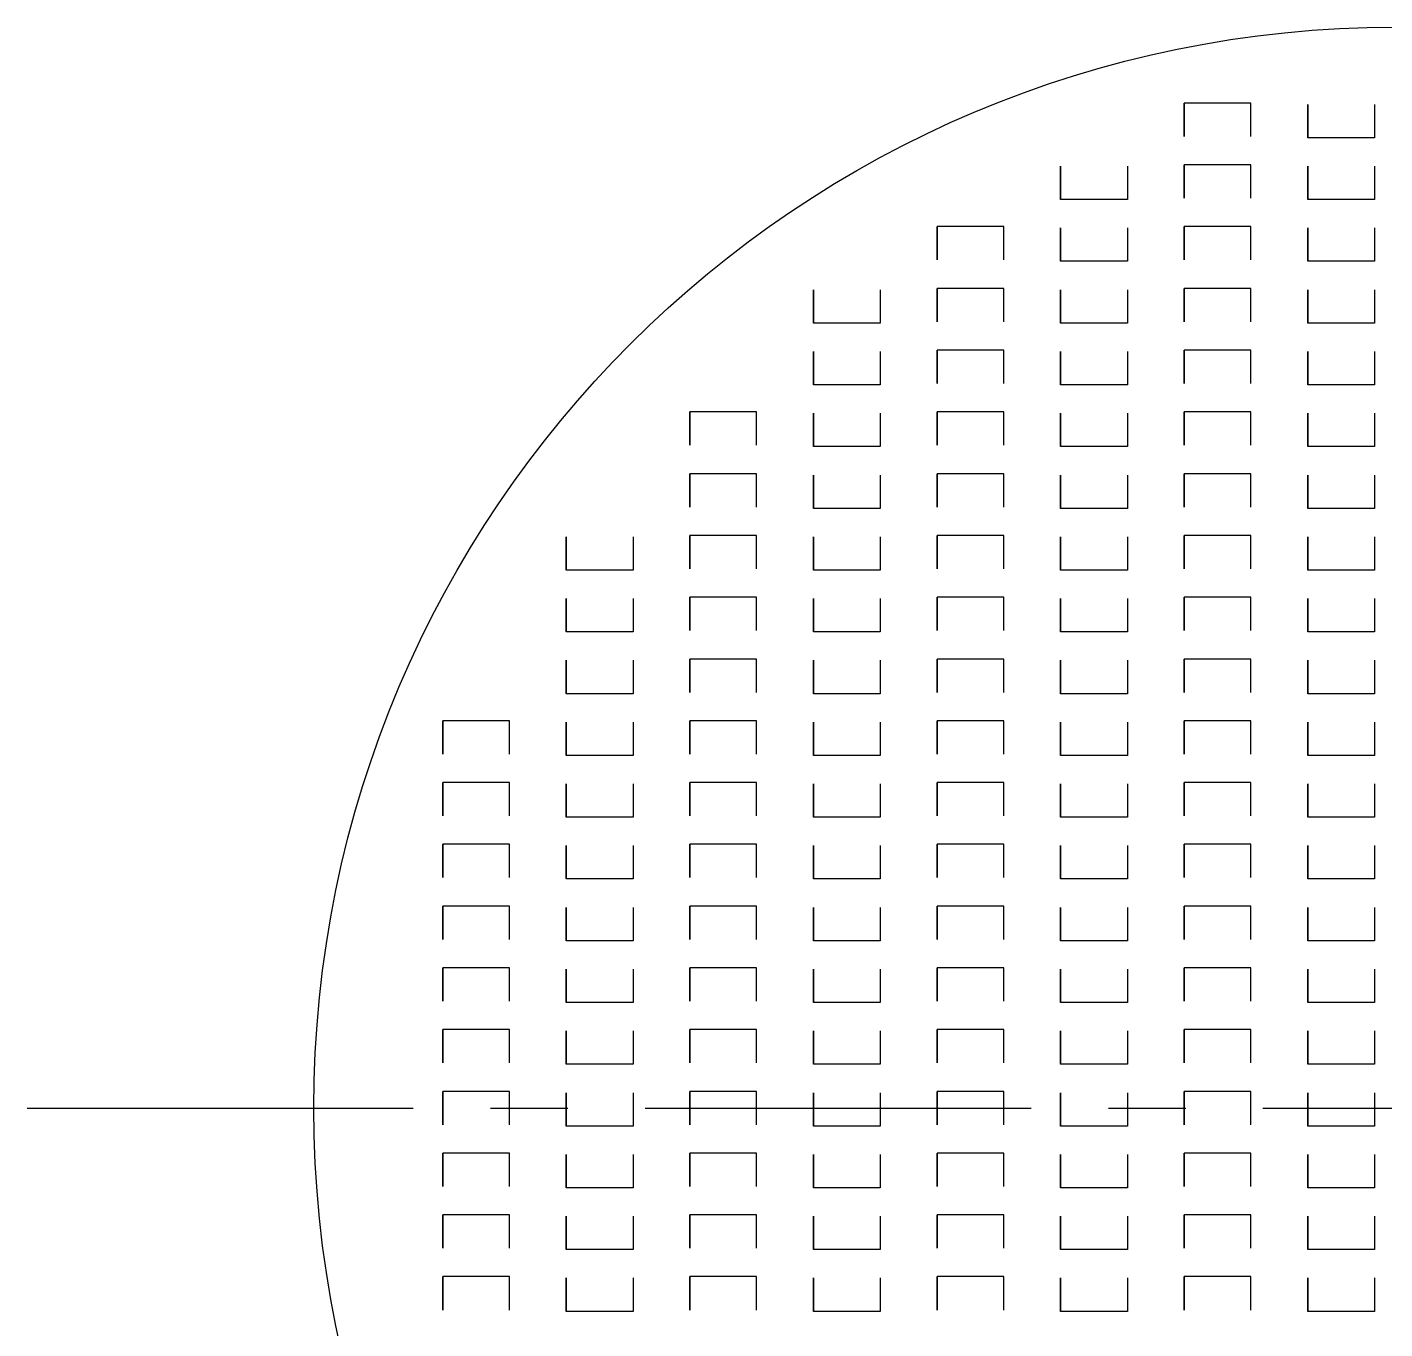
# Model space of a CAD drawing. Header units: inches. Extents: x -3009 to -2355, y -2780 to -1953.
# Drawn here: x -2722.66 to -2678.71, y -2371.56 to -2329.41 of the extents above; entities that cross this region are included whole.
import ezdxf

# ---------------------------------------------------------------- set-up
doc = ezdxf.new("R2010")
doc.units = ezdxf.units.IN
doc.header["$MEASUREMENT"] = 0
doc.linetypes.add('CENTER', pattern=[2, 1.25, -0.25, 0.25, -0.25])
for name, color, linetype, lineweight in [('中心线', 1, 'CENTER', 25), ('内件', 150, 'Continuous', 25), ('设备轮廓', 7, 'Continuous', 25)]:
    doc.layers.add(name, color=color, linetype=linetype, lineweight=lineweight)

msp = doc.modelspace()

# ---------------------------------------------------------------- linework, layer by layer
at = {"layer": '中心线', "ltscale": 10}
msp.add_line((-2722.65546, -2364.41359), (-2634.09132, -2364.41359), dxfattribs=at)
at = {"layer": '内件', "ltscale": 10}
for p, q in [((-2683.04333, -2331.87359), (-2685.20333, -2331.87359)), ((-2685.20333, -2331.87359), (-2685.20333, -2332.95359)), ((-2685.20333, -2332.95359), (-2685.20333, -2331.87359)), ((-2683.04333, -2332.95359), (-2683.04333, -2331.87359)), ((-2681.20333, -2332.99657), (-2681.20333, -2331.91657)), ((-2681.20333, -2331.91657), (-2681.20333, -2332.99657)), ((-2679.04333, -2331.91657), (-2679.04333, -2332.99657)), ((-2679.04333, -2332.99657), (-2681.20333, -2332.99657)), ((-2689.20333, -2334.99657), (-2689.20333, -2333.91657)), ((-2689.20333, -2333.91657), (-2689.20333, -2334.99657)), ((-2687.04333, -2333.91657), (-2687.04333, -2334.99657)), ((-2683.04333, -2333.87359), (-2685.20333, -2333.87359)), ((-2685.20333, -2333.87359), (-2685.20333, -2334.95359)), ((-2685.20333, -2334.95359), (-2685.20333, -2333.87359)), ((-2683.04333, -2334.95359), (-2683.04333, -2333.87359)), ((-2681.20333, -2334.99657), (-2681.20333, -2333.91657)), ((-2681.20333, -2333.91657), (-2681.20333, -2334.99657)), ((-2679.04333, -2333.91657), (-2679.04333, -2334.99657)), ((-2687.04333, -2334.99657), (-2689.20333, -2334.99657)), ((-2679.04333, -2334.99657), (-2681.20333, -2334.99657)), ((-2691.04333, -2335.87359), (-2693.20333, -2335.87359)), ((-2693.20333, -2335.87359), (-2693.20333, -2336.95359)), ((-2693.20333, -2336.95359), (-2693.20333, -2335.87359)), ((-2691.04333, -2336.95359), (-2691.04333, -2335.87359)), ((-2689.20333, -2336.99657), (-2689.20333, -2335.91657)), ((-2689.20333, -2335.91657), (-2689.20333, -2336.99657)), ((-2687.04333, -2335.91657), (-2687.04333, -2336.99657)), ((-2683.04333, -2335.87359), (-2685.20333, -2335.87359)), ((-2685.20333, -2335.87359), (-2685.20333, -2336.95359)), ((-2685.20333, -2336.95359), (-2685.20333, -2335.87359)), ((-2683.04333, -2336.95359), (-2683.04333, -2335.87359)), ((-2681.20333, -2336.99657), (-2681.20333, -2335.91657)), ((-2681.20333, -2335.91657), (-2681.20333, -2336.99657)), ((-2679.04333, -2335.91657), (-2679.04333, -2336.99657)), ((-2687.04333, -2336.99657), (-2689.20333, -2336.99657)), ((-2679.04333, -2336.99657), (-2681.20333, -2336.99657)), ((-2697.20333, -2338.99657), (-2697.20333, -2337.91657)), ((-2697.20333, -2337.91657), (-2697.20333, -2338.99657)), ((-2695.04333, -2337.91657), (-2695.04333, -2338.99657)), ((-2691.04333, -2337.87359), (-2693.20333, -2337.87359)), ((-2693.20333, -2337.87359), (-2693.20333, -2338.95359)), ((-2693.20333, -2338.95359), (-2693.20333, -2337.87359)), ((-2691.04333, -2338.95359), (-2691.04333, -2337.87359)), ((-2689.20333, -2338.99657), (-2689.20333, -2337.91657)), ((-2689.20333, -2337.91657), (-2689.20333, -2338.99657)), ((-2687.04333, -2337.91657), (-2687.04333, -2338.99657)), ((-2683.04333, -2337.87359), (-2685.20333, -2337.87359)), ((-2685.20333, -2337.87359), (-2685.20333, -2338.95359)), ((-2685.20333, -2338.95359), (-2685.20333, -2337.87359)), ((-2683.04333, -2338.95359), (-2683.04333, -2337.87359)), ((-2681.20333, -2338.99657), (-2681.20333, -2337.91657)), ((-2681.20333, -2337.91657), (-2681.20333, -2338.99657)), ((-2679.04333, -2337.91657), (-2679.04333, -2338.99657)), ((-2695.04333, -2338.99657), (-2697.20333, -2338.99657)), ((-2687.04333, -2338.99657), (-2689.20333, -2338.99657)), ((-2679.04333, -2338.99657), (-2681.20333, -2338.99657)), ((-2697.20333, -2340.99657), (-2697.20333, -2339.91657)), ((-2697.20333, -2339.91657), (-2697.20333, -2340.99657)), ((-2695.04333, -2339.91657), (-2695.04333, -2340.99657)), ((-2691.04333, -2339.87359), (-2693.20333, -2339.87359)), ((-2693.20333, -2339.87359), (-2693.20333, -2340.95359)), ((-2693.20333, -2340.95359), (-2693.20333, -2339.87359)), ((-2691.04333, -2340.95359), (-2691.04333, -2339.87359)), ((-2689.20333, -2340.99657), (-2689.20333, -2339.91657)), ((-2689.20333, -2339.91657), (-2689.20333, -2340.99657)), ((-2687.04333, -2339.91657), (-2687.04333, -2340.99657)), ((-2683.04333, -2339.87359), (-2685.20333, -2339.87359)), ((-2685.20333, -2339.87359), (-2685.20333, -2340.95359)), ((-2685.20333, -2340.95359), (-2685.20333, -2339.87359)), ((-2683.04333, -2340.95359), (-2683.04333, -2339.87359)), ((-2681.20333, -2340.99657), (-2681.20333, -2339.91657)), ((-2681.20333, -2339.91657), (-2681.20333, -2340.99657)), ((-2679.04333, -2339.91657), (-2679.04333, -2340.99657)), ((-2695.04333, -2340.99657), (-2697.20333, -2340.99657)), ((-2687.04333, -2340.99657), (-2689.20333, -2340.99657)), ((-2679.04333, -2340.99657), (-2681.20333, -2340.99657)), ((-2699.04333, -2341.87359), (-2701.20333, -2341.87359)), ((-2701.20333, -2341.87359), (-2701.20333, -2342.95359)), ((-2701.20333, -2342.95359), (-2701.20333, -2341.87359)), ((-2699.04333, -2342.95359), (-2699.04333, -2341.87359)), ((-2697.20333, -2342.99657), (-2697.20333, -2341.91657)), ((-2697.20333, -2341.91657), (-2697.20333, -2342.99657)), ((-2695.04333, -2341.91657), (-2695.04333, -2342.99657)), ((-2691.04333, -2341.87359), (-2693.20333, -2341.87359)), ((-2693.20333, -2341.87359), (-2693.20333, -2342.95359)), ((-2693.20333, -2342.95359), (-2693.20333, -2341.87359)), ((-2691.04333, -2342.95359), (-2691.04333, -2341.87359)), ((-2689.20333, -2342.99657), (-2689.20333, -2341.91657)), ((-2689.20333, -2341.91657), (-2689.20333, -2342.99657)), ((-2687.04333, -2341.91657), (-2687.04333, -2342.99657)), ((-2683.04333, -2341.87359), (-2685.20333, -2341.87359)), ((-2685.20333, -2341.87359), (-2685.20333, -2342.95359)), ((-2685.20333, -2342.95359), (-2685.20333, -2341.87359)), ((-2683.04333, -2342.95359), (-2683.04333, -2341.87359)), ((-2681.20333, -2342.99657), (-2681.20333, -2341.91657)), ((-2681.20333, -2341.91657), (-2681.20333, -2342.99657)), ((-2679.04333, -2341.91657), (-2679.04333, -2342.99657)), ((-2695.04333, -2342.99657), (-2697.20333, -2342.99657)), ((-2687.04333, -2342.99657), (-2689.20333, -2342.99657)), ((-2679.04333, -2342.99657), (-2681.20333, -2342.99657)), ((-2699.04333, -2343.87359), (-2701.20333, -2343.87359)), ((-2701.20333, -2343.87359), (-2701.20333, -2344.95359)), ((-2701.20333, -2344.95359), (-2701.20333, -2343.87359)), ((-2699.04333, -2344.95359), (-2699.04333, -2343.87359)), ((-2697.20333, -2344.99657), (-2697.20333, -2343.91657)), ((-2697.20333, -2343.91657), (-2697.20333, -2344.99657)), ((-2695.04333, -2343.91657), (-2695.04333, -2344.99657)), ((-2691.04333, -2343.87359), (-2693.20333, -2343.87359)), ((-2693.20333, -2343.87359), (-2693.20333, -2344.95359)), ((-2693.20333, -2344.95359), (-2693.20333, -2343.87359)), ((-2691.04333, -2344.95359), (-2691.04333, -2343.87359)), ((-2689.20333, -2344.99657), (-2689.20333, -2343.91657)), ((-2689.20333, -2343.91657), (-2689.20333, -2344.99657)), ((-2687.04333, -2343.91657), (-2687.04333, -2344.99657)), ((-2683.04333, -2343.87359), (-2685.20333, -2343.87359)), ((-2685.20333, -2343.87359), (-2685.20333, -2344.95359)), ((-2685.20333, -2344.95359), (-2685.20333, -2343.87359)), ((-2683.04333, -2344.95359), (-2683.04333, -2343.87359)), ((-2681.20333, -2344.99657), (-2681.20333, -2343.91657)), ((-2681.20333, -2343.91657), (-2681.20333, -2344.99657)), ((-2679.04333, -2343.91657), (-2679.04333, -2344.99657)), ((-2695.04333, -2344.99657), (-2697.20333, -2344.99657)), ((-2687.04333, -2344.99657), (-2689.20333, -2344.99657)), ((-2679.04333, -2344.99657), (-2681.20333, -2344.99657)), ((-2699.04333, -2345.87359), (-2701.20333, -2345.87359)), ((-2701.20333, -2345.87359), (-2701.20333, -2346.95359)), ((-2701.20333, -2346.95359), (-2701.20333, -2345.87359)), ((-2699.04333, -2346.95359), (-2699.04333, -2345.87359)), ((-2691.04333, -2345.87359), (-2693.20333, -2345.87359)), ((-2693.20333, -2345.87359), (-2693.20333, -2346.95359)), ((-2693.20333, -2346.95359), (-2693.20333, -2345.87359)), ((-2691.04333, -2346.95359), (-2691.04333, -2345.87359)), ((-2683.04333, -2345.87359), (-2685.20333, -2345.87359)), ((-2685.20333, -2345.87359), (-2685.20333, -2346.95359)), ((-2685.20333, -2346.95359), (-2685.20333, -2345.87359)), ((-2683.04333, -2346.95359), (-2683.04333, -2345.87359)), ((-2705.20333, -2346.99657), (-2705.20333, -2345.91657)), ((-2705.20333, -2345.91657), (-2705.20333, -2346.99657)), ((-2703.04333, -2345.91657), (-2703.04333, -2346.99657)), ((-2697.20333, -2346.99657), (-2697.20333, -2345.91657)), ((-2697.20333, -2345.91657), (-2697.20333, -2346.99657)), ((-2695.04333, -2345.91657), (-2695.04333, -2346.99657)), ((-2689.20333, -2346.99657), (-2689.20333, -2345.91657)), ((-2689.20333, -2345.91657), (-2689.20333, -2346.99657)), ((-2687.04333, -2345.91657), (-2687.04333, -2346.99657)), ((-2681.20333, -2346.99657), (-2681.20333, -2345.91657)), ((-2681.20333, -2345.91657), (-2681.20333, -2346.99657)), ((-2679.04333, -2345.91657), (-2679.04333, -2346.99657)), ((-2703.04333, -2346.99657), (-2705.20333, -2346.99657)), ((-2695.04333, -2346.99657), (-2697.20333, -2346.99657)), ((-2687.04333, -2346.99657), (-2689.20333, -2346.99657)), ((-2679.04333, -2346.99657), (-2681.20333, -2346.99657)), ((-2705.20333, -2348.99657), (-2705.20333, -2347.91657)), ((-2705.20333, -2347.91657), (-2705.20333, -2348.99657)), ((-2703.04333, -2347.91657), (-2703.04333, -2348.99657)), ((-2699.04333, -2347.87359), (-2701.20333, -2347.87359)), ((-2701.20333, -2347.87359), (-2701.20333, -2348.95359)), ((-2701.20333, -2348.95359), (-2701.20333, -2347.87359)), ((-2699.04333, -2348.95359), (-2699.04333, -2347.87359)), ((-2697.20333, -2348.99657), (-2697.20333, -2347.91657)), ((-2697.20333, -2347.91657), (-2697.20333, -2348.99657)), ((-2695.04333, -2347.91657), (-2695.04333, -2348.99657)), ((-2691.04333, -2347.87359), (-2693.20333, -2347.87359)), ((-2693.20333, -2347.87359), (-2693.20333, -2348.95359)), ((-2693.20333, -2348.95359), (-2693.20333, -2347.87359)), ((-2691.04333, -2348.95359), (-2691.04333, -2347.87359)), ((-2689.20333, -2348.99657), (-2689.20333, -2347.91657)), ((-2689.20333, -2347.91657), (-2689.20333, -2348.99657)), ((-2687.04333, -2347.91657), (-2687.04333, -2348.99657)), ((-2683.04333, -2347.87359), (-2685.20333, -2347.87359)), ((-2685.20333, -2347.87359), (-2685.20333, -2348.95359)), ((-2685.20333, -2348.95359), (-2685.20333, -2347.87359)), ((-2683.04333, -2348.95359), (-2683.04333, -2347.87359)), ((-2681.20333, -2348.99657), (-2681.20333, -2347.91657)), ((-2681.20333, -2347.91657), (-2681.20333, -2348.99657)), ((-2679.04333, -2347.91657), (-2679.04333, -2348.99657)), ((-2703.04333, -2348.99657), (-2705.20333, -2348.99657)), ((-2695.04333, -2348.99657), (-2697.20333, -2348.99657)), ((-2687.04333, -2348.99657), (-2689.20333, -2348.99657)), ((-2679.04333, -2348.99657), (-2681.20333, -2348.99657)), ((-2705.20333, -2350.99657), (-2705.20333, -2349.91657)), ((-2705.20333, -2349.91657), (-2705.20333, -2350.99657)), ((-2703.04333, -2349.91657), (-2703.04333, -2350.99657)), ((-2699.04333, -2349.87359), (-2701.20333, -2349.87359)), ((-2701.20333, -2349.87359), (-2701.20333, -2350.95359)), ((-2701.20333, -2350.95359), (-2701.20333, -2349.87359)), ((-2699.04333, -2350.95359), (-2699.04333, -2349.87359)), ((-2697.20333, -2350.99657), (-2697.20333, -2349.91657)), ((-2697.20333, -2349.91657), (-2697.20333, -2350.99657)), ((-2695.04333, -2349.91657), (-2695.04333, -2350.99657)), ((-2691.04333, -2349.87359), (-2693.20333, -2349.87359)), ((-2693.20333, -2349.87359), (-2693.20333, -2350.95359)), ((-2693.20333, -2350.95359), (-2693.20333, -2349.87359)), ((-2691.04333, -2350.95359), (-2691.04333, -2349.87359)), ((-2689.20333, -2350.99657), (-2689.20333, -2349.91657)), ((-2689.20333, -2349.91657), (-2689.20333, -2350.99657)), ((-2687.04333, -2349.91657), (-2687.04333, -2350.99657)), ((-2683.04333, -2349.87359), (-2685.20333, -2349.87359)), ((-2685.20333, -2349.87359), (-2685.20333, -2350.95359)), ((-2685.20333, -2350.95359), (-2685.20333, -2349.87359)), ((-2683.04333, -2350.95359), (-2683.04333, -2349.87359)), ((-2681.20333, -2350.99657), (-2681.20333, -2349.91657)), ((-2681.20333, -2349.91657), (-2681.20333, -2350.99657)), ((-2679.04333, -2349.91657), (-2679.04333, -2350.99657)), ((-2703.04333, -2350.99657), (-2705.20333, -2350.99657)), ((-2695.04333, -2350.99657), (-2697.20333, -2350.99657)), ((-2687.04333, -2350.99657), (-2689.20333, -2350.99657)), ((-2679.04333, -2350.99657), (-2681.20333, -2350.99657)), ((-2707.04333, -2351.87359), (-2709.20333, -2351.87359)), ((-2709.20333, -2351.87359), (-2709.20333, -2352.95359)), ((-2709.20333, -2352.95359), (-2709.20333, -2351.87359)), ((-2707.04333, -2352.95359), (-2707.04333, -2351.87359)), ((-2705.20333, -2352.99657), (-2705.20333, -2351.91657)), ((-2705.20333, -2351.91657), (-2705.20333, -2352.99657)), ((-2703.04333, -2351.91657), (-2703.04333, -2352.99657)), ((-2699.04333, -2351.87359), (-2701.20333, -2351.87359)), ((-2701.20333, -2351.87359), (-2701.20333, -2352.95359)), ((-2701.20333, -2352.95359), (-2701.20333, -2351.87359)), ((-2699.04333, -2352.95359), (-2699.04333, -2351.87359)), ((-2697.20333, -2352.99657), (-2697.20333, -2351.91657)), ((-2697.20333, -2351.91657), (-2697.20333, -2352.99657)), ((-2695.04333, -2351.91657), (-2695.04333, -2352.99657)), ((-2691.04333, -2351.87359), (-2693.20333, -2351.87359)), ((-2693.20333, -2351.87359), (-2693.20333, -2352.95359)), ((-2693.20333, -2352.95359), (-2693.20333, -2351.87359)), ((-2691.04333, -2352.95359), (-2691.04333, -2351.87359)), ((-2689.20333, -2352.99657), (-2689.20333, -2351.91657)), ((-2689.20333, -2351.91657), (-2689.20333, -2352.99657)), ((-2687.04333, -2351.91657), (-2687.04333, -2352.99657)), ((-2683.04333, -2351.87359), (-2685.20333, -2351.87359)), ((-2685.20333, -2351.87359), (-2685.20333, -2352.95359)), ((-2685.20333, -2352.95359), (-2685.20333, -2351.87359)), ((-2683.04333, -2352.95359), (-2683.04333, -2351.87359)), ((-2681.20333, -2352.99657), (-2681.20333, -2351.91657)), ((-2681.20333, -2351.91657), (-2681.20333, -2352.99657)), ((-2679.04333, -2351.91657), (-2679.04333, -2352.99657)), ((-2703.04333, -2352.99657), (-2705.20333, -2352.99657)), ((-2695.04333, -2352.99657), (-2697.20333, -2352.99657)), ((-2687.04333, -2352.99657), (-2689.20333, -2352.99657)), ((-2679.04333, -2352.99657), (-2681.20333, -2352.99657)), ((-2707.04333, -2353.87359), (-2709.20333, -2353.87359)), ((-2709.20333, -2353.87359), (-2709.20333, -2354.95359)), ((-2709.20333, -2354.95359), (-2709.20333, -2353.87359)), ((-2707.04333, -2354.95359), (-2707.04333, -2353.87359)), ((-2705.20333, -2354.99657), (-2705.20333, -2353.91657)), ((-2705.20333, -2353.91657), (-2705.20333, -2354.99657)), ((-2703.04333, -2353.91657), (-2703.04333, -2354.99657)), ((-2699.04333, -2353.87359), (-2701.20333, -2353.87359)), ((-2701.20333, -2353.87359), (-2701.20333, -2354.95359)), ((-2701.20333, -2354.95359), (-2701.20333, -2353.87359)), ((-2699.04333, -2354.95359), (-2699.04333, -2353.87359)), ((-2697.20333, -2354.99657), (-2697.20333, -2353.91657)), ((-2697.20333, -2353.91657), (-2697.20333, -2354.99657)), ((-2695.04333, -2353.91657), (-2695.04333, -2354.99657)), ((-2691.04333, -2353.87359), (-2693.20333, -2353.87359)), ((-2693.20333, -2353.87359), (-2693.20333, -2354.95359)), ((-2693.20333, -2354.95359), (-2693.20333, -2353.87359)), ((-2691.04333, -2354.95359), (-2691.04333, -2353.87359)), ((-2689.20333, -2354.99657), (-2689.20333, -2353.91657)), ((-2689.20333, -2353.91657), (-2689.20333, -2354.99657)), ((-2687.04333, -2353.91657), (-2687.04333, -2354.99657)), ((-2683.04333, -2353.87359), (-2685.20333, -2353.87359)), ((-2685.20333, -2353.87359), (-2685.20333, -2354.95359)), ((-2685.20333, -2354.95359), (-2685.20333, -2353.87359)), ((-2683.04333, -2354.95359), (-2683.04333, -2353.87359)), ((-2681.20333, -2354.99657), (-2681.20333, -2353.91657)), ((-2681.20333, -2353.91657), (-2681.20333, -2354.99657)), ((-2679.04333, -2353.91657), (-2679.04333, -2354.99657)), ((-2703.04333, -2354.99657), (-2705.20333, -2354.99657)), ((-2695.04333, -2354.99657), (-2697.20333, -2354.99657)), ((-2687.04333, -2354.99657), (-2689.20333, -2354.99657)), ((-2679.04333, -2354.99657), (-2681.20333, -2354.99657)), ((-2707.04333, -2355.87359), (-2709.20333, -2355.87359)), ((-2709.20333, -2355.87359), (-2709.20333, -2356.95359)), ((-2709.20333, -2356.95359), (-2709.20333, -2355.87359)), ((-2707.04333, -2356.95359), (-2707.04333, -2355.87359)), ((-2705.20333, -2356.99657), (-2705.20333, -2355.91657)), ((-2705.20333, -2355.91657), (-2705.20333, -2356.99657)), ((-2703.04333, -2355.91657), (-2703.04333, -2356.99657)), ((-2699.04333, -2355.87359), (-2701.20333, -2355.87359)), ((-2701.20333, -2355.87359), (-2701.20333, -2356.95359)), ((-2701.20333, -2356.95359), (-2701.20333, -2355.87359)), ((-2699.04333, -2356.95359), (-2699.04333, -2355.87359)), ((-2697.20333, -2356.99657), (-2697.20333, -2355.91657)), ((-2697.20333, -2355.91657), (-2697.20333, -2356.99657)), ((-2695.04333, -2355.91657), (-2695.04333, -2356.99657)), ((-2691.04333, -2355.87359), (-2693.20333, -2355.87359)), ((-2693.20333, -2355.87359), (-2693.20333, -2356.95359)), ((-2693.20333, -2356.95359), (-2693.20333, -2355.87359)), ((-2691.04333, -2356.95359), (-2691.04333, -2355.87359)), ((-2689.20333, -2356.99657), (-2689.20333, -2355.91657)), ((-2689.20333, -2355.91657), (-2689.20333, -2356.99657)), ((-2687.04333, -2355.91657), (-2687.04333, -2356.99657)), ((-2683.04333, -2355.87359), (-2685.20333, -2355.87359)), ((-2685.20333, -2355.87359), (-2685.20333, -2356.95359)), ((-2685.20333, -2356.95359), (-2685.20333, -2355.87359)), ((-2683.04333, -2356.95359), (-2683.04333, -2355.87359)), ((-2681.20333, -2356.99657), (-2681.20333, -2355.91657)), ((-2681.20333, -2355.91657), (-2681.20333, -2356.99657)), ((-2679.04333, -2355.91657), (-2679.04333, -2356.99657)), ((-2703.04333, -2356.99657), (-2705.20333, -2356.99657)), ((-2695.04333, -2356.99657), (-2697.20333, -2356.99657)), ((-2687.04333, -2356.99657), (-2689.20333, -2356.99657)), ((-2679.04333, -2356.99657), (-2681.20333, -2356.99657)), ((-2707.04333, -2357.87359), (-2709.20333, -2357.87359)), ((-2709.20333, -2357.87359), (-2709.20333, -2358.95359)), ((-2709.20333, -2358.95359), (-2709.20333, -2357.87359)), ((-2707.04333, -2358.95359), (-2707.04333, -2357.87359)), ((-2705.20333, -2358.99657), (-2705.20333, -2357.91657)), ((-2705.20333, -2357.91657), (-2705.20333, -2358.99657)), ((-2703.04333, -2357.91657), (-2703.04333, -2358.99657)), ((-2699.04333, -2357.87359), (-2701.20333, -2357.87359)), ((-2701.20333, -2357.87359), (-2701.20333, -2358.95359)), ((-2701.20333, -2358.95359), (-2701.20333, -2357.87359)), ((-2699.04333, -2358.95359), (-2699.04333, -2357.87359)), ((-2697.20333, -2358.99657), (-2697.20333, -2357.91657)), ((-2697.20333, -2357.91657), (-2697.20333, -2358.99657)), ((-2695.04333, -2357.91657), (-2695.04333, -2358.99657)), ((-2691.04333, -2357.87359), (-2693.20333, -2357.87359)), ((-2693.20333, -2357.87359), (-2693.20333, -2358.95359)), ((-2693.20333, -2358.95359), (-2693.20333, -2357.87359)), ((-2691.04333, -2358.95359), (-2691.04333, -2357.87359)), ((-2689.20333, -2358.99657), (-2689.20333, -2357.91657)), ((-2689.20333, -2357.91657), (-2689.20333, -2358.99657)), ((-2687.04333, -2357.91657), (-2687.04333, -2358.99657)), ((-2683.04333, -2357.87359), (-2685.20333, -2357.87359)), ((-2685.20333, -2357.87359), (-2685.20333, -2358.95359)), ((-2685.20333, -2358.95359), (-2685.20333, -2357.87359)), ((-2683.04333, -2358.95359), (-2683.04333, -2357.87359)), ((-2681.20333, -2358.99657), (-2681.20333, -2357.91657)), ((-2681.20333, -2357.91657), (-2681.20333, -2358.99657)), ((-2679.04333, -2357.91657), (-2679.04333, -2358.99657)), ((-2703.04333, -2358.99657), (-2705.20333, -2358.99657)), ((-2695.04333, -2358.99657), (-2697.20333, -2358.99657)), ((-2687.04333, -2358.99657), (-2689.20333, -2358.99657)), ((-2679.04333, -2358.99657), (-2681.20333, -2358.99657)), ((-2707.04333, -2359.87359), (-2709.20333, -2359.87359)), ((-2709.20333, -2359.87359), (-2709.20333, -2360.95359)), ((-2709.20333, -2360.95359), (-2709.20333, -2359.87359)), ((-2707.04333, -2360.95359), (-2707.04333, -2359.87359)), ((-2705.20333, -2360.99657), (-2705.20333, -2359.91657)), ((-2705.20333, -2359.91657), (-2705.20333, -2360.99657)), ((-2703.04333, -2359.91657), (-2703.04333, -2360.99657)), ((-2699.04333, -2359.87359), (-2701.20333, -2359.87359)), ((-2701.20333, -2359.87359), (-2701.20333, -2360.95359)), ((-2701.20333, -2360.95359), (-2701.20333, -2359.87359)), ((-2699.04333, -2360.95359), (-2699.04333, -2359.87359)), ((-2697.20333, -2360.99657), (-2697.20333, -2359.91657)), ((-2697.20333, -2359.91657), (-2697.20333, -2360.99657)), ((-2695.04333, -2359.91657), (-2695.04333, -2360.99657)), ((-2691.04333, -2359.87359), (-2693.20333, -2359.87359)), ((-2693.20333, -2359.87359), (-2693.20333, -2360.95359)), ((-2693.20333, -2360.95359), (-2693.20333, -2359.87359)), ((-2691.04333, -2360.95359), (-2691.04333, -2359.87359)), ((-2689.20333, -2360.99657), (-2689.20333, -2359.91657)), ((-2689.20333, -2359.91657), (-2689.20333, -2360.99657)), ((-2687.04333, -2359.91657), (-2687.04333, -2360.99657)), ((-2683.04333, -2359.87359), (-2685.20333, -2359.87359)), ((-2685.20333, -2359.87359), (-2685.20333, -2360.95359)), ((-2685.20333, -2360.95359), (-2685.20333, -2359.87359)), ((-2683.04333, -2360.95359), (-2683.04333, -2359.87359)), ((-2681.20333, -2360.99657), (-2681.20333, -2359.91657)), ((-2681.20333, -2359.91657), (-2681.20333, -2360.99657)), ((-2679.04333, -2359.91657), (-2679.04333, -2360.99657)), ((-2703.04333, -2360.99657), (-2705.20333, -2360.99657)), ((-2695.04333, -2360.99657), (-2697.20333, -2360.99657)), ((-2687.04333, -2360.99657), (-2689.20333, -2360.99657)), ((-2679.04333, -2360.99657), (-2681.20333, -2360.99657)), ((-2707.04333, -2361.87359), (-2709.20333, -2361.87359)), ((-2709.20333, -2361.87359), (-2709.20333, -2362.95359)), ((-2709.20333, -2362.95359), (-2709.20333, -2361.87359)), ((-2707.04333, -2362.95359), (-2707.04333, -2361.87359)), ((-2705.20333, -2362.99657), (-2705.20333, -2361.91657)), ((-2705.20333, -2361.91657), (-2705.20333, -2362.99657)), ((-2703.04333, -2361.91657), (-2703.04333, -2362.99657)), ((-2699.04333, -2361.87359), (-2701.20333, -2361.87359)), ((-2701.20333, -2361.87359), (-2701.20333, -2362.95359)), ((-2701.20333, -2362.95359), (-2701.20333, -2361.87359)), ((-2699.04333, -2362.95359), (-2699.04333, -2361.87359)), ((-2697.20333, -2362.99657), (-2697.20333, -2361.91657)), ((-2697.20333, -2361.91657), (-2697.20333, -2362.99657)), ((-2695.04333, -2361.91657), (-2695.04333, -2362.99657)), ((-2691.04333, -2361.87359), (-2693.20333, -2361.87359)), ((-2693.20333, -2361.87359), (-2693.20333, -2362.95359)), ((-2693.20333, -2362.95359), (-2693.20333, -2361.87359)), ((-2691.04333, -2362.95359), (-2691.04333, -2361.87359)), ((-2689.20333, -2362.99657), (-2689.20333, -2361.91657)), ((-2689.20333, -2361.91657), (-2689.20333, -2362.99657)), ((-2687.04333, -2361.91657), (-2687.04333, -2362.99657)), ((-2683.04333, -2361.87359), (-2685.20333, -2361.87359)), ((-2685.20333, -2361.87359), (-2685.20333, -2362.95359)), ((-2685.20333, -2362.95359), (-2685.20333, -2361.87359)), ((-2683.04333, -2362.95359), (-2683.04333, -2361.87359)), ((-2681.20333, -2362.99657), (-2681.20333, -2361.91657)), ((-2681.20333, -2361.91657), (-2681.20333, -2362.99657)), ((-2679.04333, -2361.91657), (-2679.04333, -2362.99657)), ((-2703.04333, -2362.99657), (-2705.20333, -2362.99657)), ((-2695.04333, -2362.99657), (-2697.20333, -2362.99657)), ((-2687.04333, -2362.99657), (-2689.20333, -2362.99657)), ((-2679.04333, -2362.99657), (-2681.20333, -2362.99657)), ((-2707.04333, -2363.87359), (-2709.20333, -2363.87359)), ((-2709.20333, -2363.87359), (-2709.20333, -2364.95359)), ((-2709.20333, -2364.95359), (-2709.20333, -2363.87359)), ((-2707.04333, -2363.87359), (-2709.20333, -2363.87359)), ((-2709.20333, -2363.87359), (-2709.20333, -2364.95359)), ((-2709.20333, -2364.95359), (-2709.20333, -2363.87359)), ((-2707.04333, -2364.95359), (-2707.04333, -2363.87359)), ((-2707.04333, -2364.95359), (-2707.04333, -2363.87359)), ((-2699.04333, -2363.87359), (-2701.20333, -2363.87359)), ((-2701.20333, -2363.87359), (-2701.20333, -2364.95359)), ((-2701.20333, -2364.95359), (-2701.20333, -2363.87359)), ((-2699.04333, -2363.87359), (-2701.20333, -2363.87359)), ((-2701.20333, -2363.87359), (-2701.20333, -2364.95359)), ((-2701.20333, -2364.95359), (-2701.20333, -2363.87359)), ((-2699.04333, -2364.95359), (-2699.04333, -2363.87359)), ((-2699.04333, -2364.95359), (-2699.04333, -2363.87359)), ((-2691.04333, -2363.87359), (-2693.20333, -2363.87359)), ((-2693.20333, -2363.87359), (-2693.20333, -2364.95359)), ((-2693.20333, -2364.95359), (-2693.20333, -2363.87359)), ((-2691.04333, -2363.87359), (-2693.20333, -2363.87359)), ((-2693.20333, -2363.87359), (-2693.20333, -2364.95359)), ((-2693.20333, -2364.95359), (-2693.20333, -2363.87359)), ((-2691.04333, -2364.95359), (-2691.04333, -2363.87359)), ((-2691.04333, -2364.95359), (-2691.04333, -2363.87359)), ((-2683.04333, -2363.87359), (-2685.20333, -2363.87359)), ((-2685.20333, -2363.87359), (-2685.20333, -2364.95359)), ((-2685.20333, -2364.95359), (-2685.20333, -2363.87359)), ((-2683.04333, -2363.87359), (-2685.20333, -2363.87359)), ((-2685.20333, -2363.87359), (-2685.20333, -2364.95359)), ((-2685.20333, -2364.95359), (-2685.20333, -2363.87359)), ((-2683.04333, -2364.95359), (-2683.04333, -2363.87359)), ((-2683.04333, -2364.95359), (-2683.04333, -2363.87359)), ((-2705.20333, -2364.99657), (-2705.20333, -2363.91657)), ((-2705.20333, -2363.91657), (-2705.20333, -2364.99657)), ((-2705.20333, -2364.99657), (-2705.20333, -2363.91657)), ((-2705.20333, -2363.91657), (-2705.20333, -2364.99657)), ((-2703.04333, -2363.91657), (-2703.04333, -2364.99657)), ((-2703.04333, -2363.91657), (-2703.04333, -2364.99657)), ((-2697.20333, -2364.99657), (-2697.20333, -2363.91657)), ((-2697.20333, -2363.91657), (-2697.20333, -2364.99657)), ((-2697.20333, -2364.99657), (-2697.20333, -2363.91657)), ((-2697.20333, -2363.91657), (-2697.20333, -2364.99657)), ((-2695.04333, -2363.91657), (-2695.04333, -2364.99657)), ((-2695.04333, -2363.91657), (-2695.04333, -2364.99657)), ((-2689.20333, -2364.99657), (-2689.20333, -2363.91657)), ((-2689.20333, -2363.91657), (-2689.20333, -2364.99657)), ((-2689.20333, -2364.99657), (-2689.20333, -2363.91657)), ((-2689.20333, -2363.91657), (-2689.20333, -2364.99657)), ((-2687.04333, -2363.91657), (-2687.04333, -2364.99657)), ((-2687.04333, -2363.91657), (-2687.04333, -2364.99657)), ((-2681.20333, -2364.99657), (-2681.20333, -2363.91657)), ((-2681.20333, -2363.91657), (-2681.20333, -2364.99657)), ((-2681.20333, -2364.99657), (-2681.20333, -2363.91657)), ((-2681.20333, -2363.91657), (-2681.20333, -2364.99657)), ((-2679.04333, -2363.91657), (-2679.04333, -2364.99657)), ((-2679.04333, -2363.91657), (-2679.04333, -2364.99657)), ((-2703.04333, -2364.99657), (-2705.20333, -2364.99657)), ((-2703.04333, -2364.99657), (-2705.20333, -2364.99657)), ((-2695.04333, -2364.99657), (-2697.20333, -2364.99657)), ((-2695.04333, -2364.99657), (-2697.20333, -2364.99657)), ((-2687.04333, -2364.99657), (-2689.20333, -2364.99657)), ((-2687.04333, -2364.99657), (-2689.20333, -2364.99657)), ((-2679.04333, -2364.99657), (-2681.20333, -2364.99657)), ((-2679.04333, -2364.99657), (-2681.20333, -2364.99657)), ((-2707.04333, -2365.87359), (-2709.20333, -2365.87359)), ((-2709.20333, -2365.87359), (-2709.20333, -2366.95359)), ((-2709.20333, -2366.95359), (-2709.20333, -2365.87359)), ((-2707.04333, -2366.95359), (-2707.04333, -2365.87359)), ((-2705.20333, -2366.99657), (-2705.20333, -2365.91657)), ((-2705.20333, -2365.91657), (-2705.20333, -2366.99657)), ((-2703.04333, -2365.91657), (-2703.04333, -2366.99657)), ((-2699.04333, -2365.87359), (-2701.20333, -2365.87359)), ((-2701.20333, -2365.87359), (-2701.20333, -2366.95359)), ((-2701.20333, -2366.95359), (-2701.20333, -2365.87359)), ((-2699.04333, -2366.95359), (-2699.04333, -2365.87359)), ((-2697.20333, -2366.99657), (-2697.20333, -2365.91657)), ((-2697.20333, -2365.91657), (-2697.20333, -2366.99657)), ((-2695.04333, -2365.91657), (-2695.04333, -2366.99657)), ((-2691.04333, -2365.87359), (-2693.20333, -2365.87359)), ((-2693.20333, -2365.87359), (-2693.20333, -2366.95359)), ((-2693.20333, -2366.95359), (-2693.20333, -2365.87359)), ((-2691.04333, -2366.95359), (-2691.04333, -2365.87359)), ((-2689.20333, -2366.99657), (-2689.20333, -2365.91657)), ((-2689.20333, -2365.91657), (-2689.20333, -2366.99657)), ((-2687.04333, -2365.91657), (-2687.04333, -2366.99657)), ((-2683.04333, -2365.87359), (-2685.20333, -2365.87359)), ((-2685.20333, -2365.87359), (-2685.20333, -2366.95359)), ((-2685.20333, -2366.95359), (-2685.20333, -2365.87359)), ((-2683.04333, -2366.95359), (-2683.04333, -2365.87359)), ((-2681.20333, -2366.99657), (-2681.20333, -2365.91657)), ((-2681.20333, -2365.91657), (-2681.20333, -2366.99657)), ((-2679.04333, -2365.91657), (-2679.04333, -2366.99657)), ((-2703.04333, -2366.99657), (-2705.20333, -2366.99657)), ((-2695.04333, -2366.99657), (-2697.20333, -2366.99657)), ((-2687.04333, -2366.99657), (-2689.20333, -2366.99657)), ((-2679.04333, -2366.99657), (-2681.20333, -2366.99657)), ((-2707.04333, -2367.87359), (-2709.20333, -2367.87359)), ((-2709.20333, -2367.87359), (-2709.20333, -2368.95359)), ((-2709.20333, -2368.95359), (-2709.20333, -2367.87359)), ((-2707.04333, -2368.95359), (-2707.04333, -2367.87359)), ((-2705.20333, -2368.99657), (-2705.20333, -2367.91657)), ((-2705.20333, -2367.91657), (-2705.20333, -2368.99657)), ((-2703.04333, -2367.91657), (-2703.04333, -2368.99657)), ((-2699.04333, -2367.87359), (-2701.20333, -2367.87359)), ((-2701.20333, -2367.87359), (-2701.20333, -2368.95359)), ((-2701.20333, -2368.95359), (-2701.20333, -2367.87359)), ((-2699.04333, -2368.95359), (-2699.04333, -2367.87359)), ((-2697.20333, -2368.99657), (-2697.20333, -2367.91657)), ((-2697.20333, -2367.91657), (-2697.20333, -2368.99657)), ((-2695.04333, -2367.91657), (-2695.04333, -2368.99657)), ((-2691.04333, -2367.87359), (-2693.20333, -2367.87359)), ((-2693.20333, -2367.87359), (-2693.20333, -2368.95359)), ((-2693.20333, -2368.95359), (-2693.20333, -2367.87359)), ((-2691.04333, -2368.95359), (-2691.04333, -2367.87359)), ((-2689.20333, -2368.99657), (-2689.20333, -2367.91657)), ((-2689.20333, -2367.91657), (-2689.20333, -2368.99657)), ((-2687.04333, -2367.91657), (-2687.04333, -2368.99657)), ((-2683.04333, -2367.87359), (-2685.20333, -2367.87359)), ((-2685.20333, -2367.87359), (-2685.20333, -2368.95359)), ((-2685.20333, -2368.95359), (-2685.20333, -2367.87359)), ((-2683.04333, -2368.95359), (-2683.04333, -2367.87359)), ((-2681.20333, -2368.99657), (-2681.20333, -2367.91657)), ((-2681.20333, -2367.91657), (-2681.20333, -2368.99657)), ((-2679.04333, -2367.91657), (-2679.04333, -2368.99657)), ((-2703.04333, -2368.99657), (-2705.20333, -2368.99657)), ((-2695.04333, -2368.99657), (-2697.20333, -2368.99657)), ((-2687.04333, -2368.99657), (-2689.20333, -2368.99657)), ((-2679.04333, -2368.99657), (-2681.20333, -2368.99657)), ((-2707.04333, -2369.87359), (-2709.20333, -2369.87359)), ((-2709.20333, -2369.87359), (-2709.20333, -2370.95359)), ((-2709.20333, -2370.95359), (-2709.20333, -2369.87359)), ((-2707.04333, -2370.95359), (-2707.04333, -2369.87359)), ((-2705.20333, -2370.99657), (-2705.20333, -2369.91657)), ((-2705.20333, -2369.91657), (-2705.20333, -2370.99657)), ((-2703.04333, -2369.91657), (-2703.04333, -2370.99657)), ((-2699.04333, -2369.87359), (-2701.20333, -2369.87359)), ((-2701.20333, -2369.87359), (-2701.20333, -2370.95359)), ((-2701.20333, -2370.95359), (-2701.20333, -2369.87359)), ((-2699.04333, -2370.95359), (-2699.04333, -2369.87359)), ((-2697.20333, -2370.99657), (-2697.20333, -2369.91657)), ((-2697.20333, -2369.91657), (-2697.20333, -2370.99657)), ((-2695.04333, -2369.91657), (-2695.04333, -2370.99657)), ((-2691.04333, -2369.87359), (-2693.20333, -2369.87359)), ((-2693.20333, -2369.87359), (-2693.20333, -2370.95359)), ((-2693.20333, -2370.95359), (-2693.20333, -2369.87359)), ((-2691.04333, -2370.95359), (-2691.04333, -2369.87359)), ((-2689.20333, -2370.99657), (-2689.20333, -2369.91657)), ((-2689.20333, -2369.91657), (-2689.20333, -2370.99657)), ((-2687.04333, -2369.91657), (-2687.04333, -2370.99657)), ((-2683.04333, -2369.87359), (-2685.20333, -2369.87359)), ((-2685.20333, -2369.87359), (-2685.20333, -2370.95359)), ((-2685.20333, -2370.95359), (-2685.20333, -2369.87359)), ((-2683.04333, -2370.95359), (-2683.04333, -2369.87359)), ((-2681.20333, -2370.99657), (-2681.20333, -2369.91657)), ((-2681.20333, -2369.91657), (-2681.20333, -2370.99657)), ((-2679.04333, -2369.91657), (-2679.04333, -2370.99657)), ((-2703.04333, -2370.99657), (-2705.20333, -2370.99657)), ((-2695.04333, -2370.99657), (-2697.20333, -2370.99657)), ((-2687.04333, -2370.99657), (-2689.20333, -2370.99657)), ((-2679.04333, -2370.99657), (-2681.20333, -2370.99657))]:
    msp.add_line(p, q, dxfattribs=at)
at = {"layer": '设备轮廓'}
msp.add_circle((-2678.37339, -2364.41359), 35, dxfattribs=at)

doc.saveas('drawing.dxf')
